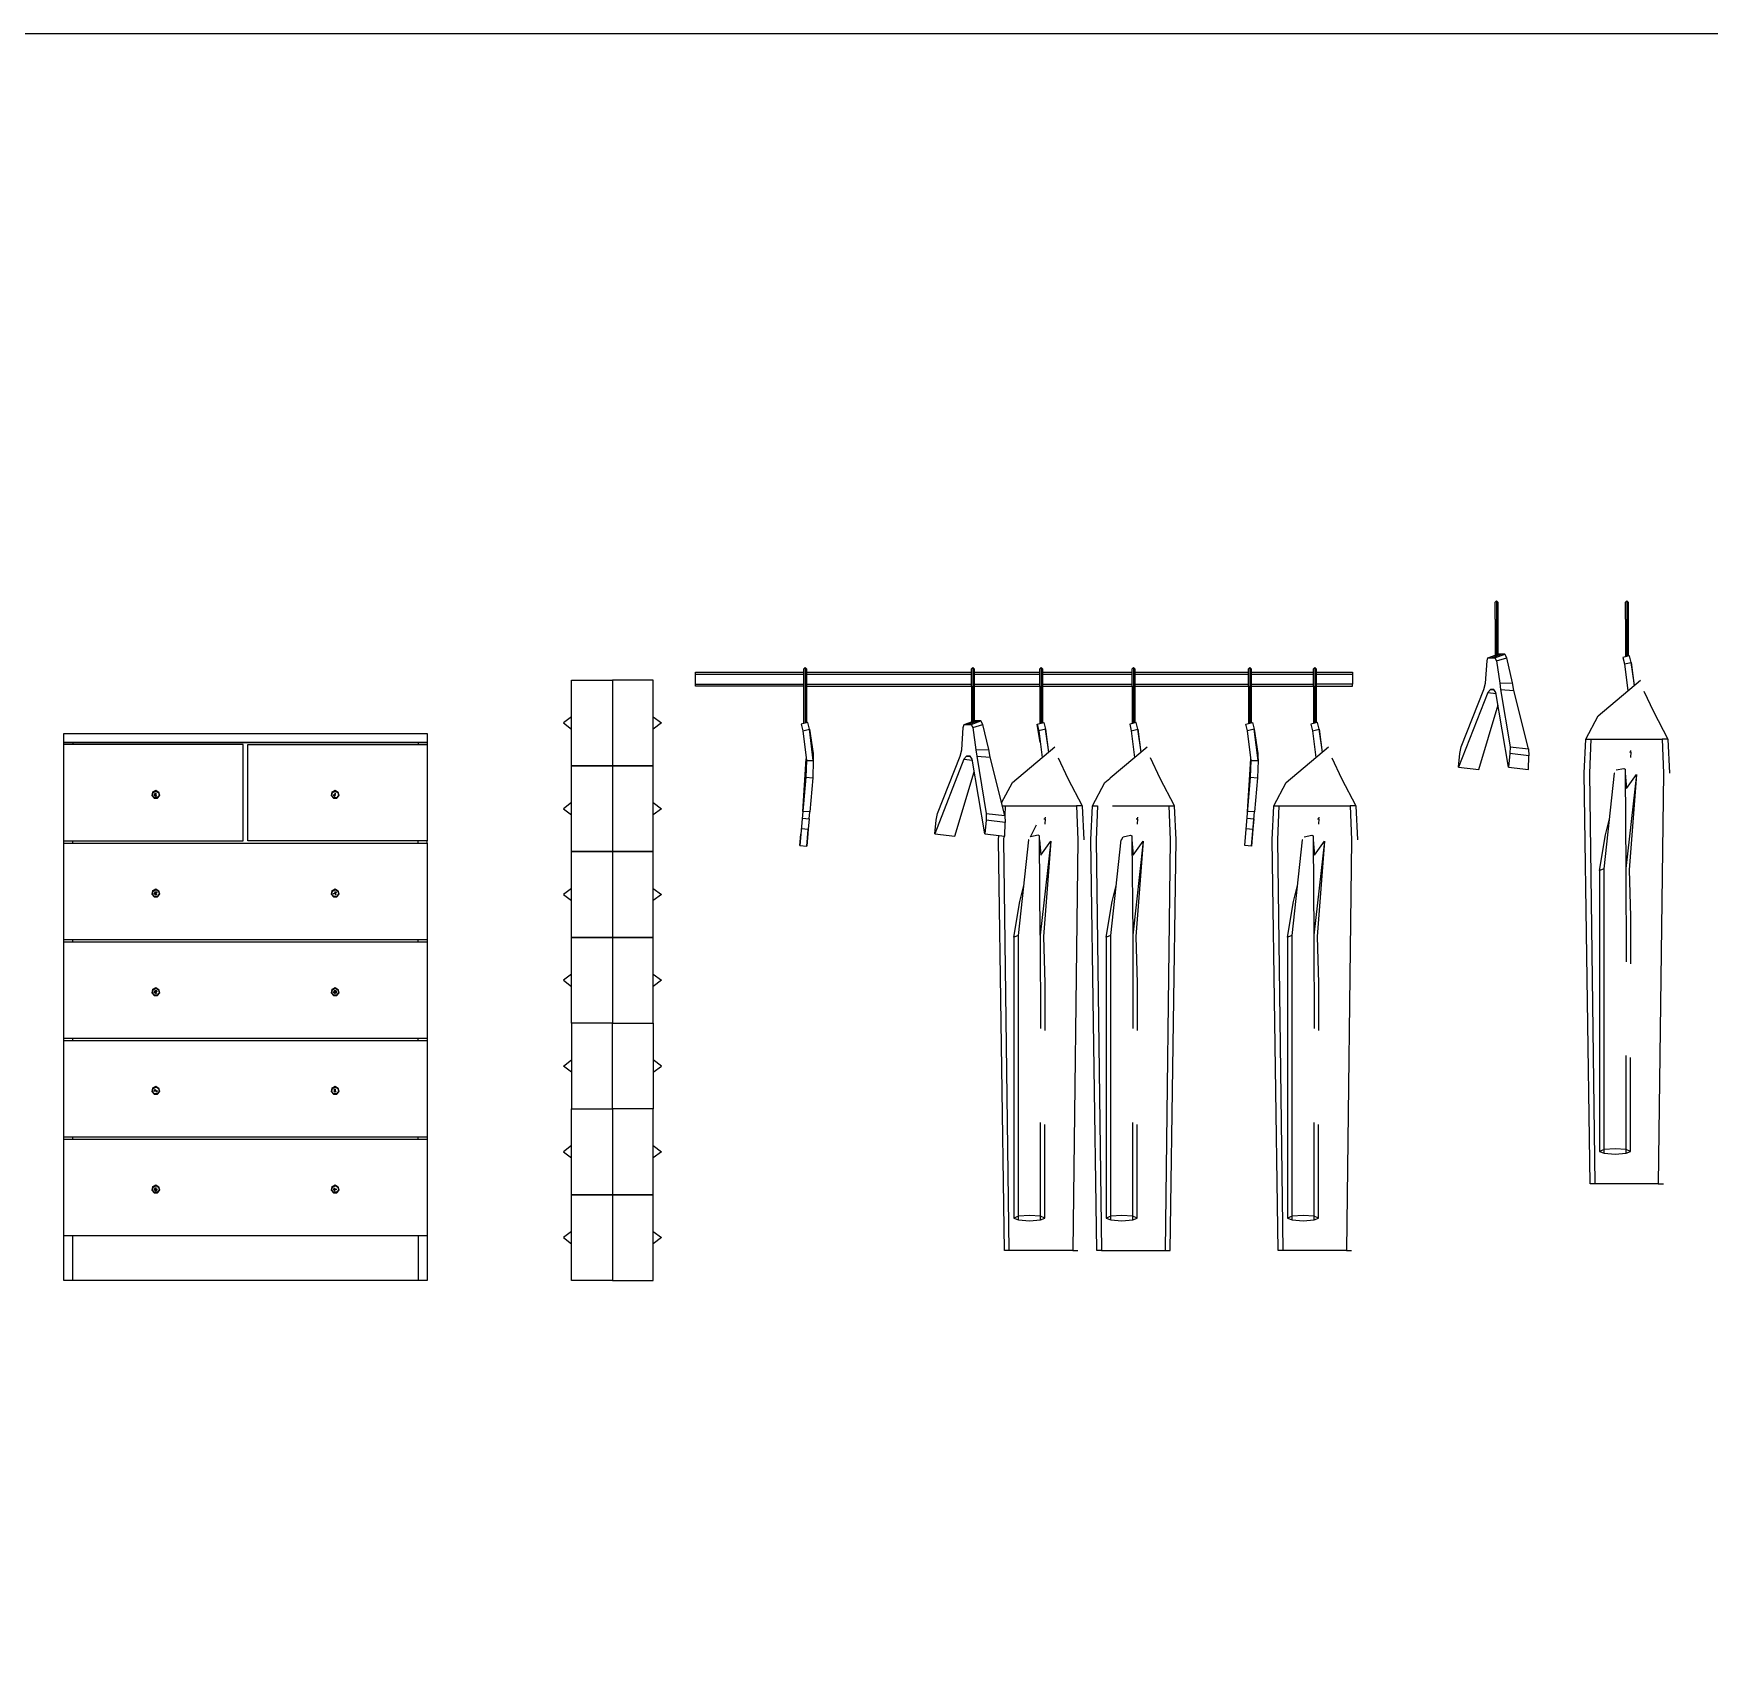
# Model space of a CAD drawing. Header units: millimetres. Extents: x 3103 to 179340, y -10977 to 70536.
# Drawn here: x 116470 to 120574, y 23352 to 27340 of the extents above; entities that cross this region are included whole.
import ezdxf

# ---------------------------------------------------------------- set-up
doc = ezdxf.new("R2010")
doc.units = ezdxf.units.MM
doc.header["$LTSCALE"] = 0.5
doc.linetypes.add('ELGO_LTYPE0', pattern=[0])
doc.layers.add('MEBEL', color=1, linetype='Continuous')

# ---------------------------------------------------------------- blocks, each defined once
blk = doc.blocks.new('m_166')
at = {"color": 0, "linetype": 'ELGO_LTYPE0'}
for p, q in [((-867.405287, 0), (-867.405287, 1339.511887)), ((-867.405287, 1339.511887), (21.959777, 1339.511887)), ((21.959777, 1317.552803), (-867.405287, 1317.552803)), ((-867.405287, 1317.552803), (-845.445503, 1317.552803)), ((-845.445503, 1317.552803), (-845.445503, 1312.062857)), ((-845.445503, 1317.552803), (0, 1317.552803)), ((0, 1317.552803), (0, 1312.062857)), ((0, 1317.552803), (21.959777, 1317.552803)), ((21.959777, 1339.511887), (21.959777, 1317.552803)), ((21.959777, 1317.552803), (21.959777, 1312.062857)), ((-428.212659, 1312.062857), (-867.405287, 1312.062857)), ((-428.212659, 1076.001535), (-428.212659, 1312.062857)), ((-417.232851, 1076.001535), (-417.232851, 1312.062857)), ((-417.232851, 1312.062857), (21.959777, 1312.062857)), ((21.959777, 1312.062857), (21.959777, 1076.001535)), ((-650.022471, 1195.629071), (-651.924889, 1187.293331)), ((-650.476337, 1187.623507), (-648.861066, 1194.702803)), ((-650.022471, 1195.629071), (-642.319027, 1200.155824)), ((-648.861066, 1194.702803), (-650.022471, 1195.629071)), ((-642.319027, 1199.224096), (-648.861066, 1194.702803)), ((-648.861066, 1194.702803), (-642.319027, 1197.852803)), ((-642.362756, 1189.520472), (-645.906562, 1192.344398)), ((-645.906562, 1192.344398), (-645.745926, 1192.218622)), ((-645.906562, 1192.344398), (-642.373767, 1189.473306)), ((-644.817579, 1191.460515), (-644.817579, 1191.475551)), ((-642.319027, 1194.073902), (-642.362756, 1189.520472)), ((-642.332712, 1192.671165), (-642.319027, 1192.677318)), ((-642.319027, 1200.155824), (-642.319027, 1199.224096)), ((-642.319027, 1200.155824), (-634.61566, 1195.629071)), ((-642.319027, 1197.852803), (-642.319027, 1199.224096)), ((-642.319027, 1199.224096), (-635.777072, 1194.702803)), ((-635.777072, 1194.702803), (-642.319027, 1197.852803)), ((-642.319027, 1189.542347), (-642.319027, 1194.073902)), ((-634.61566, 1195.629071), (-635.777072, 1194.702803)), ((-635.777072, 1194.702803), (-634.161717, 1187.623507)), ((-632.7125, 1187.293331), (-634.61566, 1195.629071)), ((-210.829927, 1195.629071), (-212.73301, 1187.293331)), ((-211.283709, 1187.623507), (-209.668522, 1194.702803)), ((-210.829927, 1195.629071), (-203.126483, 1200.155824)), ((-209.668522, 1194.702803), (-210.829927, 1195.629071)), ((-203.126483, 1199.224096), (-209.668522, 1194.702803)), ((-209.668522, 1194.702803), (-203.126483, 1197.852803)), ((-203.126483, 1194.073902), (-203.170877, 1189.520472)), ((-203.140168, 1192.670479), (-203.126483, 1192.677318)), ((-203.126483, 1200.155824), (-203.126483, 1199.224096)), ((-203.126483, 1200.155824), (-195.423032, 1195.629071)), ((-203.126483, 1197.852803), (-203.126483, 1199.224096)), ((-203.126483, 1199.224096), (-196.584444, 1194.702803)), ((-196.584444, 1194.702803), (-203.126483, 1197.852803)), ((-203.126483, 1189.542347), (-203.126483, 1194.073902)), ((-195.423032, 1195.629071), (-196.584444, 1194.702803)), ((-196.584444, 1194.702803), (-194.969082, 1187.623507)), ((-193.519956, 1187.293331), (-195.423032, 1195.629071)), ((-651.924889, 1187.293331), (-650.476337, 1187.623507)), ((-651.924889, 1187.293331), (-646.600416, 1180.608464)), ((-645.949619, 1181.946941), (-650.476337, 1187.623507)), ((-642.373767, 1189.473306), (-646.79251, 1188.464326)), ((-646.79251, 1188.464326), (-642.343646, 1189.435023)), ((-646.79251, 1188.464326), (-646.445877, 1188.543622)), ((-646.600416, 1180.608464), (-645.949619, 1181.946941)), ((-646.600416, 1180.608464), (-638.043812, 1180.608464)), ((-638.688435, 1181.946941), (-645.949619, 1181.946941)), ((-645.430744, 1188.775357), (-645.421147, 1188.763737)), ((-642.343646, 1189.435023), (-644.309645, 1185.351237)), ((-644.309645, 1185.351237), (-642.297831, 1189.435023)), ((-642.274633, 1189.520472), (-642.319027, 1189.542347)), ((-642.297831, 1189.435023), (-640.329081, 1185.351237)), ((-642.263699, 1189.473306), (-642.274633, 1189.520472)), ((-640.329081, 1185.351237), (-642.263699, 1189.473306)), ((-640.934063, 1186.609739), (-640.924466, 1186.622045)), ((-640.408433, 1185.518726), (-640.329081, 1185.351237)), ((-634.161717, 1187.623507), (-638.688435, 1181.946941)), ((-638.043812, 1180.608464), (-638.688435, 1181.946941)), ((-638.043812, 1180.608464), (-632.7125, 1187.293331)), ((-634.161717, 1187.623507), (-632.7125, 1187.293331)), ((-212.73301, 1187.293331), (-211.283709, 1187.623507)), ((-212.73301, 1187.293331), (-207.401614, 1180.608464)), ((-206.757075, 1181.946941), (-211.283709, 1187.623507)), ((-203.181888, 1189.473306), (-207.599882, 1188.464326)), ((-207.599882, 1188.464326), (-203.151018, 1189.435023)), ((-207.599882, 1188.464326), (-207.054309, 1188.588744)), ((-207.401614, 1180.608464), (-206.757075, 1181.946941)), ((-207.401614, 1180.608464), (-198.851184, 1180.608464)), ((-199.495891, 1181.946941), (-206.757075, 1181.946941)), ((-206.2382, 1188.775357), (-206.228687, 1188.763737)), ((-203.151018, 1189.435023), (-205.117017, 1185.351237)), ((-205.117017, 1185.351237), (-203.10178, 1189.435023)), ((-204.511356, 1186.609739), (-204.496341, 1186.609739)), ((-203.170877, 1189.520472), (-203.181888, 1189.473306)), ((-203.082089, 1189.520472), (-203.126483, 1189.542347)), ((-203.10178, 1189.435023), (-203.071743, 1189.473306)), ((-203.071743, 1189.473306), (-203.082089, 1189.520472)), ((-194.969082, 1187.623507), (-199.495891, 1181.946941)), ((-198.851184, 1180.608464), (-199.495891, 1181.946941)), ((-198.851184, 1180.608464), (-193.519956, 1187.293331)), ((-194.969082, 1187.623507), (-193.519956, 1187.293331)), ((-867.405287, 1076.001535), (-428.212659, 1076.001535)), ((-867.405287, 1070.511589), (21.959777, 1070.511589)), ((-845.445503, 1070.511589), (-845.445503, 1076.001535)), ((21.959777, 1076.001535), (-417.232851, 1076.001535)), ((0, 1070.511589), (0, 1076.001535)), ((21.959777, 1070.511589), (21.959777, 1076.001535)), ((21.959777, 1070.511589), (21.959777, 834.450253)), ((-650.022471, 954.077782), (-651.924889, 945.742063)), ((-651.924889, 945.742063), (-650.476337, 946.072218)), ((-651.924889, 945.742063), (-646.600416, 939.057203)), ((-650.476337, 946.072218), (-648.861066, 953.151528)), ((-645.949619, 940.395687), (-650.476337, 946.072218)), ((-650.022471, 954.077782), (-642.319027, 958.604549)), ((-648.861066, 953.151528), (-650.022471, 954.077782)), ((-642.319027, 957.672828), (-648.861066, 953.151528)), ((-648.861066, 953.151528), (-642.319027, 956.301549)), ((-642.373767, 947.922059), (-646.79251, 946.913065)), ((-646.79251, 946.913065), (-642.343646, 947.883762)), ((-646.79251, 946.913065), (-646.445877, 946.99234)), ((-642.362756, 947.969211), (-645.906562, 950.793123)), ((-645.906562, 950.793123), (-645.745926, 950.667368)), ((-645.906562, 950.793123), (-642.373767, 947.922059)), ((-645.430744, 947.224075), (-645.421147, 947.212476)), ((-644.817579, 949.909254), (-644.817579, 949.924276)), ((-642.343646, 947.883762), (-644.309645, 943.799969)), ((-644.309645, 943.799969), (-642.297831, 947.883762)), ((-643.703991, 945.058471), (-643.688969, 945.058471)), ((-642.319027, 952.522634), (-642.362756, 947.969211)), ((-642.332712, 951.119897), (-642.319027, 951.126029)), ((-642.319027, 958.604549), (-642.319027, 957.672828)), ((-642.319027, 958.604549), (-634.61566, 954.077782)), ((-642.319027, 956.301549), (-642.319027, 957.672828)), ((-642.319027, 957.672828), (-635.777072, 953.151528)), ((-635.777072, 953.151528), (-642.319027, 956.301549)), ((-642.319027, 947.991072), (-642.319027, 952.522634)), ((-638.731576, 950.795167), (-642.319027, 947.991072)), ((-642.297831, 947.883762), (-640.329081, 943.799969)), ((-642.274633, 947.969211), (-638.731576, 950.795167)), ((-642.263699, 947.922059), (-642.274633, 947.969211)), ((-640.329081, 943.799969), (-642.263699, 947.922059)), ((-640.934063, 945.058471), (-640.924466, 945.070777)), ((-639.7412, 950.006302), (-639.72818, 950.00017)), ((-639.72818, 950.00017), (-638.759534, 950.772634)), ((-634.161717, 946.072218), (-638.688435, 940.395687)), ((-638.043812, 939.057203), (-632.7125, 945.742063)), ((-634.61566, 954.077782), (-635.777072, 953.151528)), ((-635.777072, 953.151528), (-634.161717, 946.072218)), ((-632.7125, 945.742063), (-634.61566, 954.077782)), ((-634.161717, 946.072218), (-632.7125, 945.742063)), ((-210.829927, 954.077782), (-212.73301, 945.742063)), ((-212.73301, 945.742063), (-211.283709, 946.072218)), ((-212.73301, 945.742063), (-207.401614, 939.057203)), ((-211.283709, 946.072218), (-209.668522, 953.151528)), ((-206.757075, 940.395687), (-211.283709, 946.072218)), ((-210.829927, 954.077782), (-203.126483, 958.604549)), ((-209.668522, 953.151528), (-210.829927, 954.077782)), ((-203.126483, 957.672828), (-209.668522, 953.151528)), ((-209.668522, 953.151528), (-203.126483, 956.301549)), ((-203.181888, 947.922059), (-207.599882, 946.913065)), ((-207.599882, 946.913065), (-203.151018, 947.883762)), ((-207.599882, 946.913065), (-207.054309, 947.037483)), ((-206.2382, 947.224075), (-206.228687, 947.212476)), ((-203.170877, 947.969211), (-203.181888, 947.922059)), ((-203.126483, 952.522634), (-203.170877, 947.969211)), ((-203.151018, 947.883762), (-203.10178, 947.883762)), ((-203.140168, 951.11919), (-203.126483, 951.126029)), ((-203.126483, 958.604549), (-203.126483, 957.672828)), ((-203.126483, 958.604549), (-195.423032, 954.077782)), ((-203.126483, 956.301549), (-203.126483, 957.672828)), ((-203.126483, 957.672828), (-196.584444, 953.151528)), ((-196.584444, 953.151528), (-203.126483, 956.301549)), ((-203.126483, 947.991072), (-203.126483, 952.522634)), ((-199.538948, 950.795167), (-203.126483, 947.991072)), ((-203.10178, 947.883762), (-201.135781, 943.799969)), ((-203.082089, 947.969211), (-199.538948, 950.795167)), ((-203.071743, 947.922059), (-203.082089, 947.969211)), ((-201.135781, 943.799969), (-203.071743, 947.922059)), ((-201.741435, 945.058471), (-201.732594, 945.07007)), ((-201.163823, 943.859427), (-201.741435, 945.058471)), ((-200.548649, 950.006302), (-200.535636, 950.00017)), ((-200.535636, 950.00017), (-199.56699, 950.772634)), ((-194.969082, 946.072218), (-199.495891, 940.395687)), ((-198.851184, 939.057203), (-193.519956, 945.742063)), ((-195.423032, 954.077782), (-196.584444, 953.151528)), ((-196.584444, 953.151528), (-194.969082, 946.072218)), ((-193.519956, 945.742063), (-195.423032, 954.077782)), ((-194.969082, 946.072218), (-193.519956, 945.742063)), ((-646.600416, 939.057203), (-645.949619, 940.395687)), ((-646.600416, 939.057203), (-638.043812, 939.057203)), ((-638.688435, 940.395687), (-645.949619, 940.395687)), ((-640.408433, 943.967451), (-640.329081, 943.799969)), ((-638.043812, 939.057203), (-638.688435, 940.395687)), ((-207.401614, 939.057203), (-206.757075, 940.395687)), ((-207.401614, 939.057203), (-198.851184, 939.057203)), ((-199.495891, 940.395687), (-206.757075, 940.395687)), ((-198.851184, 939.057203), (-199.495891, 940.395687)), ((-867.405287, 834.450253), (21.959777, 834.450253)), ((-867.405287, 828.960307), (21.959777, 828.960307)), ((-845.445503, 828.960307), (-845.445503, 834.450253)), ((0, 828.960307), (0, 834.450253)), ((21.959777, 834.450253), (21.959777, 828.960307)), ((21.959777, 828.960307), (21.959777, 592.898999)), ((-650.022471, 712.526192), (-651.924889, 704.190431)), ((-651.924889, 704.190431), (-650.476337, 704.521293)), ((-651.924889, 704.190431), (-646.600416, 697.505571)), ((-650.476337, 704.521293), (-648.861066, 711.599938)), ((-645.949619, 698.844391), (-650.476337, 704.521293)), ((-650.022471, 712.526192), (-642.319027, 717.053295)), ((-648.861066, 711.599938), (-650.022471, 712.526192)), ((-642.319027, 716.121567), (-648.861066, 711.599938)), ((-648.861066, 711.599938), (-642.319027, 714.750253)), ((-646.79251, 705.361769), (-642.373767, 706.370427)), ((-642.343646, 706.33213), (-646.79251, 705.361769)), ((-646.600416, 697.505571), (-645.949619, 698.844391)), ((-638.688435, 698.844391), (-645.949619, 698.844391)), ((-642.373767, 706.370427), (-645.906562, 709.241862)), ((-645.906562, 709.241862), (-645.640618, 709.031666)), ((-645.906562, 709.241862), (-642.362756, 706.418286)), ((-645.430744, 705.672485), (-645.421147, 705.660844)), ((-644.817579, 708.358336), (-644.817579, 708.373022)), ((-642.297831, 706.33213), (-644.309645, 702.249051)), ((-644.309645, 702.249051), (-642.343646, 706.33213)), ((-642.362756, 706.418286), (-642.319027, 710.97138)), ((-642.332712, 709.568265), (-642.319027, 709.574775)), ((-642.319027, 717.053295), (-642.319027, 716.121567)), ((-642.319027, 717.053295), (-634.61566, 712.526192)), ((-642.319027, 714.750253), (-642.319027, 716.121567)), ((-642.319027, 716.121567), (-635.777072, 711.599938)), ((-635.777072, 711.599938), (-642.319027, 714.750253)), ((-642.319027, 710.97138), (-642.319027, 706.439482)), ((-642.319027, 706.439482), (-638.731576, 709.243913)), ((-640.329081, 702.249051), (-642.297831, 706.33213)), ((-638.731576, 709.243913), (-642.274633, 706.418286)), ((-642.274633, 706.418286), (-642.263699, 706.370427)), ((-642.263699, 706.370427), (-640.329081, 702.249051)), ((-640.934063, 703.507546), (-640.924466, 703.519145)), ((-639.7412, 708.454712), (-639.72818, 708.449245)), ((-639.72818, 708.449245), (-638.925672, 709.089409)), ((-634.161717, 704.521293), (-638.688435, 698.844391)), ((-638.043812, 697.505571), (-638.688435, 698.844391)), ((-638.043812, 697.505571), (-632.7125, 704.190431)), ((-634.61566, 712.526192), (-635.777072, 711.599938)), ((-635.777072, 711.599938), (-634.161717, 704.521293)), ((-632.7125, 704.190431), (-634.61566, 712.526192)), ((-634.161717, 704.521293), (-632.7125, 704.190431)), ((-210.829927, 712.526192), (-212.73301, 704.190431)), ((-212.73301, 704.190431), (-211.283709, 704.521293)), ((-212.73301, 704.190431), (-207.401614, 697.505571)), ((-211.283709, 704.521293), (-209.668522, 711.599938)), ((-206.757075, 698.844391), (-211.283709, 704.521293)), ((-210.829927, 712.526192), (-203.126483, 717.053295)), ((-209.668522, 711.599938), (-210.829927, 712.526192)), ((-203.126483, 716.121567), (-209.668522, 711.599938)), ((-209.668522, 711.599938), (-203.126483, 714.750253)), ((-207.599882, 705.361769), (-203.181888, 706.370427)), ((-203.151018, 706.33213), (-207.599882, 705.361769)), ((-207.401614, 697.505571), (-206.757075, 698.844391)), ((-199.495891, 698.844391), (-206.757075, 698.844391)), ((-203.181888, 706.370427), (-206.714011, 709.241862)), ((-206.714011, 709.241862), (-206.584007, 709.140355)), ((-206.714011, 709.241862), (-203.170877, 706.418286)), ((-206.2382, 705.672814), (-206.228687, 705.660844)), ((-205.625035, 708.357958), (-205.625035, 708.372686)), ((-203.10178, 706.33213), (-205.117017, 702.249051)), ((-205.117017, 702.249051), (-203.151018, 706.33213)), ((-204.511356, 703.50721), (-204.496341, 703.50721)), ((-203.170877, 706.418286), (-203.126483, 710.97138)), ((-203.140168, 709.568265), (-203.126483, 709.574775)), ((-203.126483, 717.053295), (-203.126483, 716.121567)), ((-203.126483, 717.053295), (-195.423032, 712.526192)), ((-203.126483, 714.750253), (-203.126483, 716.121567)), ((-203.126483, 716.121567), (-196.584444, 711.599938)), ((-196.584444, 711.599938), (-203.126483, 714.750253)), ((-203.126483, 710.97138), (-203.126483, 706.439482)), ((-203.126483, 706.439482), (-199.538948, 709.243913)), ((-201.135781, 702.249051), (-203.10178, 706.33213)), ((-199.538948, 709.243913), (-203.082089, 706.418286)), ((-203.082089, 706.418286), (-198.653084, 705.361769)), ((-198.653084, 705.361769), (-203.071743, 706.370427)), ((-203.071743, 706.370427), (-201.135781, 702.249051)), ((-201.741435, 703.50721), (-201.732594, 703.518809)), ((-201.151636, 702.283218), (-201.741435, 703.50721)), ((-200.548649, 708.454712), (-200.535636, 708.449245)), ((-200.535636, 708.449245), (-199.733044, 709.089409)), ((-200.017433, 705.672485), (-200.017433, 705.687171)), ((-198.680286, 705.368279), (-200.017433, 705.672485)), ((-194.969082, 704.521293), (-199.495891, 698.844391)), ((-198.851184, 697.505571), (-199.495891, 698.844391)), ((-198.851184, 697.505571), (-193.519956, 704.190431)), ((-195.423032, 712.526192), (-196.584444, 711.599938)), ((-196.584444, 711.599938), (-194.969082, 704.521293)), ((-193.519956, 704.190431), (-195.423032, 712.526192)), ((-194.969082, 704.521293), (-193.519956, 704.190431)), ((-646.600416, 697.505571), (-638.043812, 697.505571)), ((-207.401614, 697.505571), (-198.851184, 697.505571)), ((-867.405287, 592.898999), (21.959777, 592.898999)), ((-867.405287, 587.409053), (21.959777, 587.409053)), ((-845.445503, 587.409053), (-845.445503, 592.898999)), ((0, 587.409053), (0, 592.898999)), ((21.959777, 592.898999), (21.959777, 587.409053)), ((21.959777, 587.409053), (21.959777, 351.347745)), ((-650.022471, 470.974896), (-651.924889, 462.639177)), ((-651.924889, 462.639177), (-650.476337, 462.969703)), ((-651.924889, 462.639177), (-646.600416, 455.954275)), ((-650.476337, 462.969703), (-648.861066, 470.048642)), ((-645.949619, 457.293172), (-650.476337, 462.969703)), ((-650.022471, 470.974896), (-642.319027, 475.502034)), ((-648.861066, 470.048642), (-650.022471, 470.974896)), ((-642.319027, 474.569942), (-648.861066, 470.048642)), ((-648.861066, 470.048642), (-642.319027, 473.198999)), ((-642.373767, 464.819131), (-646.79251, 463.810515)), ((-646.79251, 463.810515), (-642.343646, 464.780911)), ((-646.79251, 463.810515), (-646.600416, 463.854237)), ((-646.600416, 455.954275), (-645.949619, 457.293172)), ((-646.600416, 455.954275), (-638.043812, 455.954275)), ((-638.688435, 457.293172), (-645.949619, 457.293172)), ((-642.362756, 464.867032), (-645.906562, 467.690608)), ((-645.906562, 467.690608), (-645.640618, 467.480405)), ((-645.906562, 467.690608), (-642.373767, 464.819131)), ((-645.430744, 464.121182), (-645.421147, 464.109583)), ((-644.817579, 466.807075), (-644.817579, 466.821761)), ((-642.319027, 464.888228), (-642.362756, 464.867032)), ((-642.343646, 464.780911), (-642.297831, 464.780911)), ((-642.319027, 475.502034), (-642.319027, 474.569942)), ((-642.319027, 475.502034), (-634.61566, 470.974896)), ((-642.319027, 473.198999), (-642.319027, 474.569942)), ((-642.319027, 474.569942), (-635.777072, 470.048642)), ((-635.777072, 470.048642), (-642.319027, 473.198999)), ((-642.274633, 464.867032), (-642.319027, 464.888228)), ((-642.297831, 464.780911), (-640.329081, 460.697461)), ((-637.845628, 463.810515), (-642.274633, 464.867032)), ((-640.329081, 460.697461), (-642.263699, 464.819131)), ((-642.263699, 464.819131), (-637.845628, 463.810515)), ((-640.934063, 461.95625), (-640.924466, 461.967933)), ((-639.210061, 464.121518), (-639.210061, 464.135868)), ((-637.856555, 463.813266), (-639.210061, 464.121518)), ((-634.161717, 462.969703), (-638.688435, 457.293172)), ((-638.043812, 455.954275), (-638.688435, 457.293172)), ((-638.043812, 455.954275), (-632.7125, 462.639177)), ((-634.61566, 470.974896), (-635.777072, 470.048642)), ((-635.777072, 470.048642), (-634.161717, 462.969703)), ((-632.7125, 462.639177), (-634.61566, 470.974896)), ((-634.161717, 462.969703), (-632.7125, 462.639177)), ((-210.829927, 470.974896), (-212.73301, 462.639177)), ((-212.73301, 462.639177), (-211.283709, 462.969703)), ((-212.73301, 462.639177), (-207.401614, 455.954275)), ((-211.283709, 462.969703), (-209.668522, 470.048642)), ((-206.757075, 457.293172), (-211.283709, 462.969703)), ((-210.829927, 470.974896), (-203.126483, 475.502034)), ((-209.668522, 470.048642), (-210.829927, 470.974896)), ((-203.126483, 474.569942), (-209.668522, 470.048642)), ((-209.668522, 470.048642), (-203.126483, 473.198999)), ((-207.401614, 455.954275), (-206.757075, 457.293172)), ((-207.401614, 455.954275), (-198.851184, 455.954275)), ((-199.495891, 457.293172), (-206.757075, 457.293172)), ((-206.714011, 467.690608), (-206.584007, 467.589052)), ((-206.714011, 467.690608), (-203.170877, 464.867032)), ((-203.181888, 464.819131), (-206.714011, 467.690608)), ((-205.625035, 466.806746), (-205.625035, 466.821432)), ((-203.10178, 464.780911), (-205.117017, 460.697461)), ((-205.117017, 460.697461), (-203.151018, 464.780911)), ((-204.511356, 461.955914), (-204.496341, 461.955914)), ((-203.151018, 464.780911), (-203.181888, 464.819131)), ((-203.170877, 464.867032), (-203.126483, 469.420119)), ((-203.140168, 468.017053), (-203.126483, 468.023479)), ((-203.126483, 475.502034), (-203.126483, 474.569942)), ((-203.126483, 475.502034), (-195.423032, 470.974896)), ((-203.126483, 473.198999), (-203.126483, 474.569942)), ((-203.126483, 474.569942), (-196.584444, 470.048642)), ((-196.584444, 470.048642), (-203.126483, 473.198999)), ((-203.126483, 469.420119), (-203.126483, 464.888228)), ((-203.126483, 464.888228), (-203.082089, 464.867032)), ((-201.135781, 460.697461), (-203.10178, 464.780911)), ((-203.082089, 464.867032), (-203.071743, 464.819131)), ((-203.071743, 464.819131), (-201.135781, 460.697461)), ((-201.741435, 461.955914), (-201.732594, 461.967513)), ((-201.163823, 460.744942), (-201.741435, 461.955914)), ((-194.969082, 462.969703), (-199.495891, 457.293172)), ((-198.851184, 455.954275), (-199.495891, 457.293172)), ((-198.851184, 455.954275), (-193.519956, 462.639177)), ((-195.423032, 470.974896), (-196.584444, 470.048642)), ((-196.584444, 470.048642), (-194.969082, 462.969703)), ((-193.519956, 462.639177), (-195.423032, 470.974896)), ((-194.969082, 462.969703), (-193.519956, 462.639177)), ((-867.405287, 351.347745), (21.959777, 351.347745)), ((-867.405287, 345.857799), (21.959777, 345.857799)), ((-845.445503, 345.857799), (-845.445503, 351.347745)), ((0, 345.857799), (0, 351.347745)), ((21.959777, 351.347745), (21.959777, 345.857799)), ((21.959777, 345.857799), (21.959777, 109.796155)), ((-650.022471, 229.423642), (-651.924889, 221.087916)), ((-651.924889, 221.087916), (-650.476337, 221.418449)), ((-651.924889, 221.087916), (-646.600416, 214.403021)), ((-650.476337, 221.418449), (-648.861066, 228.497052)), ((-645.949619, 215.741834), (-650.476337, 221.418449)), ((-650.022471, 229.423642), (-642.319027, 233.95078)), ((-648.861066, 228.497052), (-650.022471, 229.423642)), ((-642.319027, 233.018681), (-648.861066, 228.497052)), ((-648.861066, 228.497052), (-642.319027, 231.647409)), ((-642.373767, 223.267877), (-646.79251, 222.259254)), ((-646.79251, 222.259254), (-642.343646, 223.229573)), ((-646.79251, 222.259254), (-646.600416, 222.302983)), ((-646.600416, 214.403021), (-645.949619, 215.741834)), ((-646.600416, 214.403021), (-638.043812, 214.403021)), ((-638.688435, 215.741834), (-645.949619, 215.741834)), ((-642.362756, 223.315442), (-645.906562, 226.139354)), ((-645.906562, 226.139354), (-645.745926, 226.013515)), ((-645.906562, 226.139354), (-642.373767, 223.267877)), ((-645.430744, 222.569928), (-645.421147, 222.558329)), ((-644.817579, 225.255821), (-644.817579, 225.270171)), ((-642.343646, 223.229573), (-644.309645, 219.1462)), ((-644.309645, 219.1462), (-642.297831, 223.229573)), ((-642.362756, 223.315442), (-642.319027, 227.868781)), ((-642.319027, 223.336967), (-642.362756, 223.315442)), ((-642.297831, 223.263117), (-642.362756, 223.315442)), ((-642.332712, 226.465715), (-642.319027, 226.472218)), ((-642.319027, 233.95078), (-642.319027, 233.018681)), ((-642.319027, 233.95078), (-634.61566, 229.423642)), ((-642.319027, 231.647409), (-642.319027, 233.018681)), ((-642.319027, 233.018681), (-635.777072, 228.497052)), ((-635.777072, 228.497052), (-642.319027, 231.647409)), ((-642.319027, 227.868781), (-642.319027, 223.336967)), ((-642.274633, 223.315442), (-642.319027, 223.336967)), ((-642.319027, 223.336967), (-642.297831, 223.263117)), ((-642.297831, 223.229573), (-640.329081, 219.1462)), ((-637.845628, 222.259254), (-642.274633, 223.315442)), ((-640.329081, 219.1462), (-642.263699, 223.267877)), ((-642.263699, 223.267877), (-637.845628, 222.259254)), ((-640.934063, 220.404989), (-640.924466, 220.416595)), ((-639.210061, 222.570264), (-639.210061, 222.584614)), ((-637.856555, 222.262012), (-639.210061, 222.570264)), ((-634.161717, 221.418449), (-638.688435, 215.741834)), ((-638.043812, 214.403021), (-638.688435, 215.741834)), ((-638.043812, 214.403021), (-632.7125, 221.087916)), ((-634.61566, 229.423642), (-635.777072, 228.497052)), ((-635.777072, 228.497052), (-634.161717, 221.418449)), ((-632.7125, 221.087916), (-634.61566, 229.423642)), ((-634.161717, 221.418449), (-632.7125, 221.087916)), ((-210.829927, 229.423642), (-212.73301, 221.087916)), ((-212.73301, 221.087916), (-211.283709, 221.418449)), ((-212.73301, 221.087916), (-207.401614, 214.403021)), ((-211.283709, 221.418449), (-209.668522, 228.497052)), ((-206.757075, 215.741834), (-211.283709, 221.418449)), ((-210.829927, 229.423642), (-203.126483, 233.95078)), ((-209.668522, 228.497052), (-210.829927, 229.423642)), ((-203.126483, 233.018681), (-209.668522, 228.497052)), ((-209.668522, 228.497052), (-203.126483, 231.647409)), ((-203.181888, 223.267877), (-207.599882, 222.259254)), ((-207.599882, 222.259254), (-203.151018, 223.229573)), ((-207.599882, 222.259254), (-207.358557, 222.314246)), ((-207.401614, 214.403021), (-206.757075, 215.741834)), ((-207.401614, 214.403021), (-198.851184, 214.403021)), ((-199.495891, 215.741834), (-206.757075, 215.741834)), ((-203.170877, 223.315442), (-206.714011, 226.139354)), ((-206.714011, 226.139354), (-206.615549, 226.063082)), ((-206.714011, 226.139354), (-203.181888, 223.267877)), ((-206.2382, 222.570264), (-206.228687, 222.558329)), ((-205.625035, 225.255401), (-205.625035, 225.270171)), ((-203.151018, 223.229573), (-205.117017, 219.1462)), ((-205.117017, 219.1462), (-203.10178, 223.229573)), ((-204.511356, 220.40466), (-204.496341, 220.40466)), ((-203.126483, 223.336967), (-203.170877, 223.315442)), ((-203.126483, 233.95078), (-203.126483, 233.018681)), ((-203.126483, 233.95078), (-195.423032, 229.423642)), ((-203.126483, 231.647409), (-203.126483, 233.018681)), ((-203.126483, 233.018681), (-196.584444, 228.497052)), ((-196.584444, 228.497052), (-203.126483, 231.647409)), ((-203.082089, 223.315442), (-203.126483, 223.336967)), ((-203.10178, 223.229573), (-203.071743, 223.267877)), ((-198.653084, 222.259254), (-203.082089, 223.315442)), ((-203.071743, 223.267877), (-198.653084, 222.259254)), ((-200.017433, 222.569928), (-200.017433, 222.584614)), ((-198.851184, 222.302983), (-200.017433, 222.569928)), ((-194.969082, 221.418449), (-199.495891, 215.741834)), ((-198.851184, 214.403021), (-199.495891, 215.741834)), ((-198.851184, 214.403021), (-193.519956, 221.087916)), ((-195.423032, 229.423642), (-196.584444, 228.497052)), ((-196.584444, 228.497052), (-194.969082, 221.418449)), ((-193.519956, 221.087916), (-195.423032, 229.423642)), ((-194.969082, 221.418449), (-193.519956, 221.087916)), ((-867.405287, 109.796155), (21.959777, 109.796155)), ((-845.445503, 0), (-845.445503, 109.796155)), ((-845.445503, 109.796155), (0, 109.796155)), ((0, 109.796155), (0, 0)), ((21.959777, 109.796155), (21.959777, 0)), ((21.959777, 0), (-867.405287, 0))]:
    blk.add_line(p, q, dxfattribs=at)
blk = doc.blocks.new('m_169')
at = {"color": 0, "linetype": 'ELGO_LTYPE0'}
for p, q in [((-1608.499095, -29.32139), (-1608.499095, 4.188366)), ((-1608.499095, 4.188366), (-1343.516398, 4.188366)), ((-1608.499095, 0), (-1343.516398, 0)), ((-1343.516398, 12.565812), (-1340.165519, 15.916796)), ((-1343.516398, -29.32139), (-1343.516398, 12.565812)), ((-1340.165519, 15.916796), (-1340.165519, -120.357622)), ((-1340.165519, 15.916796), (-1336.814304, 12.565812)), ((-1336.814304, 12.565812), (-1336.814304, -119.460061)), ((-1336.814304, 4.188366), (-933.014012, 4.188366)), ((-1336.814304, 0), (-933.014012, 0)), ((-933.014012, 12.565812), (-929.663462, 15.916796)), ((-933.014012, -29.32139), (-933.014012, 12.565812)), ((-929.663462, 15.916796), (-929.663462, -118.637701)), ((-929.663462, 15.916796), (-926.312254, 12.565812)), ((-926.312254, 12.565812), (-926.312254, -117.252737)), ((-926.312254, 4.188366), (-765.461445, 4.188366)), ((-926.312254, 0), (-765.461445, 0)), ((-765.461445, 12.565812), (-762.11023, 15.916796)), ((-765.461445, -29.32139), (-765.461445, 12.565812)), ((-762.11023, 15.916796), (-762.11023, -120.357622)), ((-762.11023, 15.916796), (-758.759022, 12.565812)), ((-758.759022, 12.565812), (-758.759022, -119.460061)), ((-758.759022, 4.188366), (-539.266679, 4.188366)), ((-758.759022, 0), (-539.266679, 0)), ((-539.266679, 12.565812), (-535.916136, 15.916796)), ((-539.266679, -29.32139), (-539.266679, 12.565812)), ((-535.916136, 15.916796), (-535.916136, -120.357622)), ((-535.916136, 15.916796), (-532.564921, 12.565812)), ((-532.564921, 12.565812), (-532.564921, -119.460061)), ((-532.564921, 4.188366), (-254.428384, 4.188366)), ((-532.564921, 0), (-254.428384, 0)), ((-254.428384, 12.565812), (-251.077169, 15.916796)), ((-254.428384, -29.32139), (-254.428384, 12.565812)), ((-251.077169, 15.916796), (-251.077169, -120.357622)), ((-251.077169, 15.916796), (-247.726626, 12.565812)), ((-247.726626, 12.565812), (-247.726626, -119.460061)), ((-247.726626, 4.188366), (-95.253844, 4.188366)), ((-247.726626, 0), (-95.253844, 0)), ((-95.253844, 12.565812), (-91.902636, 15.916796)), ((-95.253844, -29.32139), (-95.253844, 12.565812)), ((-91.902636, 15.916796), (-91.902636, -120.357622)), ((-91.902636, 15.916796), (-88.551421, 12.565812)), ((-88.551421, 12.565812), (-88.551421, -119.460061)), ((-88.551421, 4.188366), (0, 4.188366)), ((-88.551421, 0), (0, 0)), ((0, 4.188366), (0, 0)), ((0, 0), (0, -25.132324)), ((-1608.499095, -25.132324), (-1343.516398, -25.132324)), ((-1343.516398, -29.32139), (-1608.499095, -29.32139)), ((-1343.516398, -121.255862), (-1343.516398, -29.32139)), ((-1336.814304, -25.132324), (-933.014012, -25.132324)), ((-1336.814304, -29.32139), (-933.014012, -29.32139)), ((-933.014012, -29.32139), (-933.014012, -119.607033)), ((-926.312254, -25.132324), (-765.461445, -25.132324)), ((-926.312254, -29.32139), (-765.461445, -29.32139)), ((-765.461445, -29.32139), (-765.461445, -121.255183)), ((-758.759022, -25.132324), (-539.266679, -25.132324)), ((-758.759022, -29.32139), (-539.266679, -29.32139)), ((-539.266679, -29.32139), (-539.266679, -121.255862)), ((-532.564921, -25.132324), (-254.428384, -25.132324)), ((-532.564921, -29.32139), (-254.428384, -29.32139)), ((-254.428384, -29.32139), (-254.428384, -121.255862)), ((-247.726626, -25.132324), (-95.253844, -25.132324)), ((-247.726626, -29.32139), (-95.253844, -29.32139)), ((-95.253844, -29.32139), (-95.253844, -121.255183)), ((0, -25.132324), (-88.551421, -25.132324)), ((-88.551421, -29.32139), (0, -29.32139)), ((0, -29.32139), (0, -25.132324)), ((-1333.388329, -118.541997), (-1349.571608, -122.878035)), ((-1349.571608, -122.878035), (-1345.676325, -138.796875)), ((-1329.318137, -135.170413), (-1333.388329, -118.541997)), ((-950.971028, -123.442676), (-933.014012, -116.938283)), ((-942.242525, -123.441997), (-918.296715, -114.769242)), ((-933.514687, -123.442676), (-909.568212, -114.769242)), ((-918.296715, -114.769242), (-926.312254, -114.769242)), ((-909.568212, -114.769242), (-918.296715, -114.769242)), ((-904.665566, -123.294339), (-909.568212, -114.769242)), ((-771.517656, -122.878035), (-755.33304, -118.541997)), ((-771.517656, -122.878035), (-767.623038, -138.796875)), ((-764.193724, -167.23301), (-771.517656, -122.878035)), ((-755.33304, -118.541997), (-751.264185, -135.170413)), ((-529.138946, -118.541997), (-545.322225, -122.878035)), ((-545.322225, -122.878035), (-541.426942, -138.796875)), ((-525.068754, -135.170413), (-529.138946, -118.541997)), ((-260.48393, -122.878035), (-244.299979, -118.541997)), ((-256.588647, -138.796875), (-260.48393, -122.878035)), ((-244.299979, -118.541997), (-240.231796, -135.170413)), ((-85.125446, -118.541997), (-101.310062, -122.878035)), ((-101.310062, -122.878035), (-97.415444, -138.796875)), ((-81.056591, -135.170413), (-85.125446, -118.541997)), ((-1345.676325, -138.796875), (-1329.318137, -135.170413)), ((-1345.676325, -138.796875), (-1336.862373, -211.901081)), ((-1320.111317, -211.535352), (-1329.318137, -135.170413)), ((-1329.318137, -135.170413), (-1320.858, -194.432525)), ((-956.66809, -185.503423), (-952.862925, -131.167288)), ((-952.862925, -131.167288), (-950.971028, -123.442676)), ((-950.971028, -123.442676), (-942.242525, -123.441997)), ((-942.242525, -123.441997), (-933.514687, -123.442676)), ((-933.514687, -123.442676), (-929.586693, -131.167288)), ((-929.586693, -131.167288), (-904.665566, -123.294339)), ((-929.586693, -131.167288), (-921.754071, -185.503423)), ((-890.523046, -185.173247), (-904.665566, -123.294339)), ((-751.264185, -135.170413), (-767.623038, -138.796875)), ((-767.623038, -138.796875), (-759.682273, -204.654982)), ((-751.264185, -135.170413), (-744.429588, -191.856056)), ((-743.30606, -190.91338), (-751.264185, -135.170413)), ((-541.426942, -138.796875), (-525.068754, -135.170413)), ((-541.426942, -138.796875), (-533.48617, -204.654303)), ((-525.068754, -135.170413), (-518.234157, -191.856742)), ((-517.109964, -190.914066), (-525.068754, -135.170413)), ((-240.231796, -135.170413), (-256.588647, -138.796875)), ((-247.774023, -211.901081), (-256.588647, -138.796875)), ((-231.02331, -211.535352), (-240.231796, -135.170413)), ((-240.231796, -135.170413), (-231.770322, -194.432525)), ((-97.415444, -138.796875), (-81.056591, -135.170413)), ((-97.415444, -138.796875), (-89.473342, -204.654303)), ((-81.056591, -135.170413), (-74.221987, -191.856056)), ((-73.098466, -190.91338), (-81.056591, -135.170413)), ((-1320.858, -194.432525), (-1320.391702, -202.980183)), ((-1320.391702, -202.980183), (-1320.111317, -211.535352)), ((-1015.798945, -341.315632), (-960.658832, -200.87403)), ((-960.658832, -200.87403), (-956.66809, -185.503423)), ((-944.655796, -200.87403), (-951.289458, -208.494727)), ((-935.927958, -200.87403), (-944.655796, -200.87403)), ((-944.655796, -200.87403), (-935.482023, -201.552834)), ((-940.291877, -200.87403), (-935.704994, -201.213089)), ((-930.922503, -208.494727), (-935.927958, -200.87403)), ((-921.754071, -185.503423), (-890.523046, -185.173247)), ((-921.754071, -185.503423), (-919.924922, -200.87403)), ((-919.924922, -200.87403), (-896.509166, -341.315632)), ((-919.924922, -200.87403), (-887.151811, -203.297367)), ((-887.151811, -203.297367), (-890.523046, -185.173247)), ((-851.120949, -346.62579), (-887.151811, -203.297367)), ((-832.587147, -265.828423), (-728.421211, -178.424806)), ((-592.807292, -254.430176), (-502.22711, -178.424806)), ((-231.770322, -194.432525), (-231.303688, -202.980183)), ((-231.303688, -202.980183), (-231.02331, -211.535352)), ((-162.379546, -265.829102), (-58.21361, -178.424806)), ((-1345.50409, -336.287798), (-1337.377734, -207.627252)), ((-1336.862373, -211.901081), (-1338.202187, -252.831936)), ((-1336.862373, -211.901081), (-1320.111317, -211.535352)), ((-1320.111317, -211.535352), (-1321.511555, -254.292094)), ((-951.289458, -208.494727), (-1022.603512, -391.123628)), ((-973.25725, -396.964946), (-925.816248, -239.054788)), ((-951.289458, -208.494727), (-930.519289, -210.909867)), ((-900.403784, -391.123628), (-930.922503, -208.494727)), ((-720.162009, -205.246979), (-697.116756, -255.51162)), ((-470.922655, -255.512306), (-493.967915, -205.246979)), ((-256.416412, -336.287798), (-248.290056, -207.627252)), ((-249.114509, -252.831936), (-247.774023, -211.901081)), ((-247.774023, -211.901081), (-231.02331, -211.535352)), ((-231.02331, -211.535352), (-232.423877, -254.292094)), ((-49.954415, -205.246979), (-26.909155, -255.51162)), ((-1338.202187, -252.831936), (-1352.804992, -419.742981)), ((-1338.202187, -252.831936), (-1321.511555, -254.292094)), ((-1321.511555, -254.292094), (-1328.812121, -337.747949)), ((-858.958912, -315.444332), (-832.587147, -265.828423)), ((-697.116756, -255.51162), (-661.493777, -322.531153)), ((-636.532589, -322.531846), (-606.393046, -265.828423)), ((-606.393046, -265.828423), (-594.097707, -255.512306)), ((-594.097707, -255.512306), (-592.807292, -254.430176)), ((-435.299011, -322.531153), (-470.922655, -255.512306)), ((-263.716978, -419.742981), (-249.114509, -252.831936)), ((-249.114509, -252.831936), (-232.423877, -254.292094)), ((-232.423877, -254.292094), (-239.724443, -337.747949)), ((-192.519754, -322.531846), (-162.379546, -265.829102)), ((-26.909155, -255.51162), (8.713817, -322.531153)), ((-857.177825, -322.531846), (-850.187016, -322.531846)), ((-850.187016, -322.531846), (-851.107593, -346.854788)), ((-850.187016, -322.531846), (-675.330544, -322.531153)), ((-675.330544, -322.531153), (-672.161574, -406.305571)), ((-661.493777, -322.531153), (-675.330544, -322.531153)), ((-661.493777, -322.531153), (-657.824132, -406.305571)), ((-640.203571, -406.306257), (-636.532589, -322.531846)), ((-636.532589, -322.531846), (-623.991585, -322.531846)), ((-623.991585, -322.531846), (-627.160548, -406.306257)), ((-587.651631, -322.531846), (-449.136443, -322.531153)), ((-449.136443, -322.531153), (-445.96748, -406.305571)), ((-449.136443, -322.531153), (-435.299011, -322.531153)), ((-431.628036, -406.305571), (-435.299011, -322.531153)), ((-196.190071, -406.306257), (-192.519754, -322.531846)), ((-192.519754, -322.531846), (-179.979415, -322.531846)), ((-179.979415, -322.531846), (-183.14905, -406.306257)), ((-179.979415, -322.531846), (-5.122943, -322.531153)), ((-5.122943, -322.531153), (-1.95398, -406.305571)), ((8.713817, -322.531153), (-5.122943, -322.531153)), ((8.713817, -322.531153), (12.383462, -406.305571)), ((-1346.964402, -352.978423), (-1330.272433, -354.438574)), ((-1328.812121, -337.747949), (-1345.50409, -336.287798)), ((-1330.272433, -354.438574), (-1332.46274, -379.475894)), ((-1330.272433, -354.438574), (-1328.812121, -337.747949)), ((-1022.603512, -391.123628), (-1019.063374, -357.918071)), ((-1019.063374, -357.918071), (-1015.798945, -341.315632)), ((-896.864318, -357.918071), (-900.403784, -391.123628)), ((-896.509166, -341.315632), (-896.864318, -357.918071)), ((-850.11892, -363.405273), (-896.864318, -357.918071)), ((-896.509166, -341.315632), (-851.120949, -346.62579)), ((-851.120949, -346.62579), (-850.11892, -363.405273)), ((-851.058194, -396.964946), (-850.11892, -363.405273)), ((-755.618759, -354.1419), (-752.218817, -354.43926)), ((-752.218817, -354.43926), (-753.394411, -367.886918)), ((-752.218817, -354.43926), (-751.856322, -350.300104)), ((-529.423328, -354.141214), (-526.022721, -354.438574)), ((-526.022721, -354.438574), (-527.200317, -367.888969)), ((-526.022721, -354.438574), (-525.660891, -350.298053)), ((-257.876395, -352.978423), (-241.184426, -354.43926)), ((-239.724443, -337.747949), (-256.416412, -336.287798)), ((-247.026346, -421.203132), (-239.724443, -337.747949)), ((-241.184426, -354.43926), (-243.376063, -379.475894)), ((-85.411165, -354.1419), (-82.011223, -354.43926)), ((-82.011223, -354.43926), (-83.186817, -367.886918)), ((-82.011223, -354.43926), (-81.648728, -350.300104)), ((-1352.804992, -419.742981), (-1350.371358, -391.924127)), ((-1349.154709, -378.015036), (-1332.46274, -379.475894)), ((-1332.46274, -379.475894), (-1336.114353, -421.203132)), ((-1336.114353, -421.203132), (-1332.537836, -380.332428)), ((-1022.603512, -391.123628), (-973.25725, -396.964946)), ((-900.403784, -391.123628), (-851.058194, -396.964946)), ((-866.397665, -406.306257), (-865.911004, -395.206749)), ((-851.644325, -1411.598188), (-866.397665, -406.306257)), ((-853.356644, -406.306257), (-852.994156, -396.735948)), ((-840.619374, -1411.598188), (-853.356644, -406.306257)), ((-817.768378, -640.186218), (-792.582224, -406.127162)), ((-792.582224, -406.127162), (-792.717737, -406.105966)), ((-787.853143, -398.314357), (-773.489661, -369.57403)), ((-769.426154, -394.856749), (-787.853143, -398.314357)), ((-766.261195, -396.099522), (-769.426154, -394.856749)), ((-766.500182, -406.293951), (-766.261195, -396.099522)), ((-766.500182, -406.311724), (-766.500182, -406.293951)), ((-766.500182, -406.311724), (-762.759781, -443.706354)), ((-764.193724, -639.640729), (-766.500182, -406.311724)), ((-738.759896, -409.219041), (-764.193724, -639.640729)), ((-762.759781, -443.706354), (-738.759896, -409.219041)), ((-738.759896, -409.219041), (-756.690879, -642.437313)), ((-672.161574, -406.305571), (-684.899516, -1411.598188)), ((-625.450224, -1411.598188), (-640.203571, -406.306257)), ((-627.160548, -406.306257), (-614.423943, -1411.598188)), ((-591.574284, -640.194436), (-566.386128, -406.121009)), ((-566.386128, -406.121009), (-565.603066, -406.206458)), ((-565.603066, -406.206458), (-561.658377, -398.314357)), ((-561.658377, -398.314357), (-543.23206, -394.856749)), ((-543.23206, -394.856749), (-540.065092, -396.099522)), ((-540.065092, -396.099522), (-540.304751, -406.293951)), ((-540.304751, -406.293951), (-540.304751, -406.311724)), ((-540.304751, -406.311724), (-537.99963, -639.640729)), ((-540.304751, -406.311724), (-536.563678, -443.706354)), ((-512.565802, -409.219041), (-537.99963, -639.640729)), ((-536.563678, -443.706354), (-512.565802, -409.219041)), ((-512.565802, -409.219041), (-530.49612, -642.437313)), ((-445.96748, -406.305571), (-458.704085, -1411.598188)), ((-446.381376, -1411.598188), (-431.628036, -406.305571)), ((-260.066695, -378.015036), (-243.376063, -379.475894)), ((-243.376063, -379.475894), (-247.026346, -421.203132)), ((-181.436724, -1411.598188), (-196.190071, -406.306257)), ((-183.14905, -406.306257), (-170.410443, -1411.598188)), ((-147.560784, -640.186218), (-122.37463, -406.125783)), ((-122.37463, -406.125783), (-122.668357, -406.088879)), ((-117.641545, -398.313671), (-99.218553, -394.856749)), ((-99.218553, -394.856749), (-96.053601, -396.099522)), ((-96.053601, -396.099522), (-96.292588, -406.293951)), ((-96.292588, -406.293951), (-96.292588, -406.311724)), ((-96.292588, -406.311724), (-93.98613, -639.640729)), ((-96.292588, -406.311724), (-92.55218, -443.706354)), ((-68.552302, -409.219041), (-93.98613, -639.640729)), ((-92.55218, -443.706354), (-68.552302, -409.219041)), ((-68.552302, -409.219041), (-86.483285, -642.437313)), ((-1.95398, -406.305571), (-14.691922, -1411.598188)), ((-1352.804992, -419.742981), (-1336.114353, -421.203132)), ((-247.026346, -421.203132), (-263.716978, -419.742981)), ((-814.542008, -557.206846), (-804.629896, -518.0875)), ((-588.347907, -557.211648), (-578.435802, -518.090237)), ((-144.334407, -557.206846), (-134.422302, -518.0875)), ((-828.789325, -644.293951), (-814.542008, -557.206846)), ((-602.593894, -644.293951), (-588.347907, -557.211648)), ((-158.581731, -644.293951), (-144.334407, -557.206846)), ((-817.768378, -640.193771), (-828.789325, -644.293951)), ((-828.789325, -644.293951), (-828.741263, -873.107473)), ((-817.644212, -868.141155), (-817.768378, -640.193771)), ((-764.193724, -639.640729), (-764.06288, -868.141155)), ((-756.690879, -642.437313), (-752.991197, -757.045198)), ((-591.574284, -640.194436), (-602.593894, -644.293951)), ((-602.593894, -644.293951), (-602.545832, -873.107473)), ((-591.449446, -868.141155), (-591.574284, -640.194436)), ((-537.99963, -639.640729), (-537.868114, -868.141155)), ((-530.49612, -642.437313), (-526.797103, -757.045198)), ((-147.560784, -640.193771), (-158.581731, -644.293951)), ((-158.581731, -644.293951), (-158.533669, -873.107473)), ((-147.436618, -868.141155), (-147.560784, -640.193771)), ((-93.98613, -639.640729), (-93.855286, -868.141155)), ((-86.483285, -642.437313), (-82.783603, -757.045198)), ((-752.991197, -757.045198), (-752.965164, -873.107473)), ((-526.797103, -757.045198), (-526.771063, -873.107473)), ((-82.783603, -757.045198), (-82.757563, -873.107473)), ((-828.741263, -873.107473), (-828.741263, -1332.105131)), ((-817.644212, -1327.470011), (-817.644212, -868.141155)), ((-602.545832, -873.107473), (-602.545832, -1332.105131)), ((-591.449446, -1327.470011), (-591.449446, -868.141155)), ((-158.533669, -873.107473), (-158.533669, -1332.105131)), ((-147.436618, -1327.470011), (-147.436618, -868.141155)), ((-764.06288, -1327.470011), (-764.06288, -1097.805793)), ((-752.965164, -1332.105131), (-752.965164, -1102.606302)), ((-537.868114, -1327.470011), (-537.868114, -1097.805793)), ((-526.771063, -1332.105131), (-526.771063, -1102.606302)), ((-93.855286, -1327.470011), (-93.855286, -1097.805793)), ((-82.757563, -1332.105131), (-82.757563, -1102.606302)), ((-817.644212, -1327.470011), (-828.741263, -1332.105131)), ((-828.741263, -1332.105131), (-817.644212, -1336.739915)), ((-790.853882, -1325.549827), (-817.644212, -1327.470011)), ((-817.644212, -1336.739915), (-817.644212, -1327.470011)), ((-817.644212, -1336.739915), (-790.853882, -1338.65977)), ((-764.06288, -1327.470011), (-790.853882, -1325.549827)), ((-790.853882, -1338.65977), (-764.06288, -1336.739915)), ((-764.06288, -1336.739915), (-764.06288, -1327.470011)), ((-752.965164, -1332.105131), (-764.06288, -1327.470011)), ((-764.06288, -1336.739915), (-752.965164, -1332.105131)), ((-591.449446, -1327.470011), (-602.545832, -1332.105131)), ((-602.545832, -1332.105131), (-591.449446, -1336.739915)), ((-564.658451, -1325.549827), (-591.449446, -1327.470011)), ((-591.449446, -1336.739915), (-591.449446, -1327.470011)), ((-591.449446, -1336.739915), (-564.658451, -1338.65977)), ((-537.868114, -1327.470011), (-564.658451, -1325.549827)), ((-564.658451, -1338.65977), (-537.868114, -1336.739915)), ((-537.868114, -1336.739915), (-537.868114, -1327.470011)), ((-526.771063, -1332.105131), (-537.868114, -1327.470011)), ((-537.868114, -1336.739915), (-526.771063, -1332.105131)), ((-147.436618, -1327.470011), (-158.533669, -1332.105131)), ((-158.533669, -1332.105131), (-147.436618, -1336.739915)), ((-120.646281, -1325.549827), (-147.436618, -1327.470011)), ((-147.436618, -1336.739915), (-147.436618, -1327.470011)), ((-147.436618, -1336.739915), (-120.646281, -1338.65977)), ((-93.855286, -1327.470011), (-120.646281, -1325.549827)), ((-120.646281, -1338.65977), (-93.855286, -1336.739915)), ((-93.855286, -1336.739915), (-93.855286, -1327.470011)), ((-82.757563, -1332.105131), (-93.855286, -1327.470011)), ((-93.855286, -1336.739915), (-82.757563, -1332.105131)), ((-840.619374, -1411.598188), (-851.644325, -1411.598188)), ((-684.899516, -1411.598188), (-840.619374, -1411.598188)), ((-684.899516, -1411.598188), (-672.577472, -1411.598188)), ((-614.423943, -1411.598188), (-625.450224, -1411.598188)), ((-614.423943, -1411.598188), (-446.381376, -1411.598188)), ((-170.410443, -1411.598188), (-181.436724, -1411.598188)), ((-14.691922, -1411.598188), (-170.410443, -1411.598188)), ((-14.691922, -1411.598188), (-2.369878, -1411.598188))]:
    blk.add_line(p, q, dxfattribs=at)
blk = doc.blocks.new('m_170')
at = {"color": 0, "linetype": 'ELGO_LTYPE0'}
for p, q in [((-3.35055, -3.350984), (0, 0)), ((0, 0), (0, -134.554497)), ((0, 0), (3.351208, -3.350984)), ((-3.35055, -45.238186), (-3.35055, -3.350984)), ((3.351208, -3.350984), (3.351208, -133.169533)), ((-3.35055, -45.238186), (-3.35055, -135.523829)), ((-27.004628, -201.420219), (-23.199463, -147.084084)), ((-23.199463, -147.084084), (-21.307566, -139.359472)), ((-21.307566, -139.359472), (-3.35055, -132.855079)), ((-21.307566, -139.359472), (-12.579063, -139.358793)), ((-12.579063, -139.358793), (11.366747, -130.686038)), ((-12.579063, -139.358793), (-3.851225, -139.359472)), ((-3.851225, -139.359472), (20.09525, -130.686038)), ((-3.851225, -139.359472), (0.076769, -147.084084)), ((0.076769, -147.084084), (24.997896, -139.211135)), ((0.076769, -147.084084), (7.909391, -201.420219)), ((11.366747, -130.686038), (3.351208, -130.686038)), ((20.09525, -130.686038), (11.366747, -130.686038)), ((24.997896, -139.211135), (20.09525, -130.686038)), ((39.140416, -201.090043), (24.997896, -139.211135)), ((-30.99537, -216.790826), (-27.004628, -201.420219)), ((7.909391, -201.420219), (39.140416, -201.090043)), ((7.909391, -201.420219), (9.73854, -216.790826)), ((42.511651, -219.214163), (39.140416, -201.090043)), ((-21.625996, -224.411523), (-92.94005, -407.040424)), ((-86.135483, -357.232428), (-30.99537, -216.790826)), ((-14.992334, -216.790826), (-21.625996, -224.411523)), ((-21.625996, -224.411523), (-0.855827, -226.826663)), ((-6.264496, -216.790826), (-14.992334, -216.790826)), ((-14.992334, -216.790826), (-5.818561, -217.46963)), ((-10.628415, -216.790826), (-6.041532, -217.129885)), ((-1.259041, -224.411523), (-6.264496, -216.790826)), ((29.259678, -407.040424), (-1.259041, -224.411523)), ((9.73854, -216.790826), (33.154296, -357.232428)), ((9.73854, -216.790826), (42.511651, -219.214163)), ((78.542513, -362.542586), (42.511651, -219.214163)), ((-43.593788, -412.881742), (3.847214, -254.971584)), ((-89.399912, -373.834867), (-86.135483, -357.232428)), ((33.154296, -357.232428), (32.799144, -373.834867)), ((33.154296, -357.232428), (78.542513, -362.542586)), ((78.542513, -362.542586), (79.544542, -379.322069)), ((-92.94005, -407.040424), (-89.399912, -373.834867)), ((-92.94005, -407.040424), (-43.593788, -412.881742)), ((32.799144, -373.834867), (29.259678, -407.040424)), ((29.259678, -407.040424), (78.605268, -412.881742)), ((79.544542, -379.322069), (32.799144, -373.834867)), ((78.605268, -412.881742), (79.544542, -379.322069))]:
    blk.add_line(p, q, dxfattribs=at)
blk = doc.blocks.new('m_171')
at = {"color": 0, "linetype": 'ELGO_LTYPE0'}
for p, q in [((-3.351208, -3.350984), (0, 0)), ((0, 0), (0, -136.274418)), ((0, 0), (3.351215, -3.350984)), ((-3.351208, -45.238186), (-3.351208, -3.350984)), ((3.351215, -3.350984), (3.351215, -135.376857)), ((-3.351208, -45.238186), (-3.351208, -137.171979)), ((6.77719, -134.458793), (-9.407426, -138.794831)), ((-9.407426, -138.794831), (-5.512808, -154.713671)), ((-5.512808, -154.713671), (10.846045, -151.087209)), ((-5.512808, -154.713671), (2.429294, -220.571099)), ((10.846045, -151.087209), (6.77719, -134.458793)), ((10.846045, -151.087209), (17.680649, -207.772852)), ((18.80417, -206.830176), (10.846045, -151.087209)), ((-70.47691, -281.745898), (33.689026, -194.341602)), ((41.948221, -221.163775), (64.993481, -271.428416)), ((-100.617118, -338.448642), (-70.47691, -281.745898)), ((64.993481, -271.428416), (100.616453, -338.447949)), ((-104.287435, -422.223053), (-100.617118, -338.448642)), ((-100.617118, -338.448642), (-88.076779, -338.448642)), ((-88.076779, -338.448642), (-91.246414, -422.223053)), ((-88.076779, -338.448642), (86.779693, -338.447949)), ((9.891413, -370.356056), (10.253908, -366.2169)), ((86.779693, -338.447949), (89.948656, -422.222367)), ((100.616453, -338.447949), (86.779693, -338.447949)), ((100.616453, -338.447949), (104.286098, -422.222367)), ((6.491471, -370.058696), (9.891413, -370.356056)), ((9.891413, -370.356056), (8.715819, -383.803714)), ((-89.534088, -1427.514984), (-104.287435, -422.223053)), ((-91.246414, -422.223053), (-78.507807, -1427.514984)), ((-55.658148, -656.103014), (-30.471994, -422.042579)), ((-30.471994, -422.042579), (-30.765721, -422.005675)), ((-25.738909, -414.230467), (-7.315917, -410.773545)), ((-7.315917, -410.773545), (-4.150965, -412.016318)), ((-4.150965, -412.016318), (-4.389952, -422.210747)), ((-4.389952, -422.210747), (-4.389952, -422.22852)), ((-4.389952, -422.22852), (-2.083494, -655.557525)), ((-4.389952, -422.22852), (-0.649544, -459.62315)), ((23.350334, -425.135837), (-2.083494, -655.557525)), ((-0.649544, -459.62315), (23.350334, -425.135837)), ((23.350334, -425.135837), (5.419351, -658.354109)), ((89.948656, -422.222367), (77.210714, -1427.514984)), ((-66.679095, -660.210747), (-52.431771, -573.123642)), ((-52.431771, -573.123642), (-42.519666, -534.004296)), ((-55.658148, -656.110567), (-66.679095, -660.210747)), ((-55.533982, -884.057951), (-55.658148, -656.110567)), ((-2.083494, -655.557525), (-1.95265, -884.057951)), ((-66.679095, -660.210747), (-66.631033, -889.024269)), ((5.419351, -658.354109), (9.119033, -772.961994)), ((9.119033, -772.961994), (9.145073, -889.024269)), ((-66.631033, -889.024269), (-66.631033, -1348.021927)), ((-55.533982, -1343.386807), (-55.533982, -884.057951)), ((-1.95265, -1343.386807), (-1.95265, -1113.722589)), ((9.145073, -1348.021927), (9.145073, -1118.523098)), ((-55.533982, -1343.386807), (-66.631033, -1348.021927)), ((-66.631033, -1348.021927), (-55.533982, -1352.656711)), ((-28.743645, -1341.466623), (-55.533982, -1343.386807)), ((-55.533982, -1352.656711), (-55.533982, -1343.386807)), ((-55.533982, -1352.656711), (-28.743645, -1354.576566)), ((-1.95265, -1343.386807), (-28.743645, -1341.466623)), ((-28.743645, -1354.576566), (-1.95265, -1352.656711)), ((-1.95265, -1352.656711), (-1.95265, -1343.386807)), ((9.145073, -1348.021927), (-1.95265, -1343.386807)), ((-1.95265, -1352.656711), (9.145073, -1348.021927)), ((-78.507807, -1427.514984), (-89.534088, -1427.514984)), ((77.210714, -1427.514984), (-78.507807, -1427.514984)), ((77.210714, -1427.514984), (89.532758, -1427.514984))]:
    blk.add_line(p, q, dxfattribs=at)

msp = doc.modelspace()

# ---------------------------------------------------------------- linework, layer by layer
at = {"layer": 'MEBEL'}
for points in [[(106491.9, 27340.2), (130548.4, 27340.2), (130548.4, 13303.3), (106491.9, 13303.3)], [(117787.4, 25757), (117887.4, 25757), (117887.4, 25547), (117787.4, 25547)], [(117987.4, 25757), (117887.4, 25757), (117887.4, 25547), (117987.4, 25547)], [(117787.4, 25547), (117887.4, 25547), (117887.4, 25337), (117787.4, 25337)], [(117987.4, 25547), (117887.4, 25547), (117887.4, 25337), (117987.4, 25337)], [(117787.4, 25337), (117887.4, 25337), (117887.4, 25127), (117787.4, 25127)], [(117987.4, 25337), (117887.4, 25337), (117887.4, 25127), (117987.4, 25127)], [(117787.4, 25127), (117887.4, 25127), (117887.4, 24917), (117787.4, 24917)], [(117987.4, 25127), (117887.4, 25127), (117887.4, 24917), (117987.4, 24917)], [(117787.4, 24707), (117887.4, 24707), (117887.4, 24917), (117787.4, 24917)], [(117987.4, 24707), (117887.4, 24707), (117887.4, 24917), (117987.4, 24917)], [(117787.4, 24707), (117887.4, 24707), (117887.4, 24497), (117787.4, 24497)], [(117987.4, 24707), (117887.4, 24707), (117887.4, 24497), (117987.4, 24497)], [(117787.4, 24497), (117887.4, 24497), (117887.4, 24287), (117787.4, 24287)], [(117987.4, 24497), (117887.4, 24497), (117887.4, 24287), (117987.4, 24287)]]:
    msp.add_lwpolyline(points, close=True, dxfattribs=at)
for points in [[(117787.4, 25667), (117767.4, 25652), (117787.4, 25637)], [(117987.4, 25667), (118007.4, 25652), (117987.4, 25637)], [(117787.4, 25457), (117767.4, 25442), (117787.4, 25427)], [(117987.4, 25457), (118007.4, 25442), (117987.4, 25427)], [(117787.4, 25247), (117767.4, 25232), (117787.4, 25217)], [(117987.4, 25247), (118007.4, 25232), (117987.4, 25217)], [(117787.4, 25037), (117767.4, 25022), (117787.4, 25007)], [(117987.4, 25037), (118007.4, 25022), (117987.4, 25007)], [(117787.4, 24797), (117767.4, 24812), (117787.4, 24827)], [(117987.4, 24797), (118007.4, 24812), (117987.4, 24827)], [(117787.4, 24617), (117767.4, 24602), (117787.4, 24587)], [(117987.4, 24617), (118007.4, 24602), (117987.4, 24587)], [(117787.4, 24407), (117767.4, 24392), (117787.4, 24377)], [(117987.4, 24407), (118007.4, 24392), (117987.4, 24377)]]:
    msp.add_lwpolyline(points, dxfattribs=at)

# ---------------------------------------------------------------- block references
for name, p in [('m_170', (120052.3, 25951.1)), ('m_171', (120371.4, 25951.1)), ('m_169', (119699.3, 25771.8)), ('m_166', (117411.3, 24287))]:
    msp.add_blockref(name, p, dxfattribs=at)

doc.saveas('drawing.dxf')
